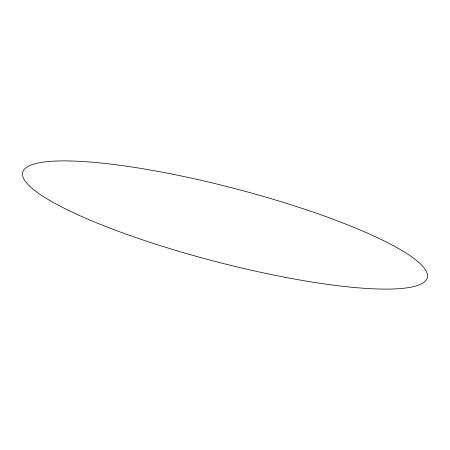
<?xml version="1.0" encoding="UTF-8"?>
<svg xmlns="http://www.w3.org/2000/svg" width="450" height="450" viewBox="0 0 450 450"><rect width="100%" height="100%" fill="white"/><g stroke="black" fill="none" stroke-linecap="round" stroke-linejoin="round"><path stroke-width="0.67" d="M109.884 228.099A209.036 37.733 14.6 0 0 426.848 278.904A209.036 37.733 14.6 0 0 138.268 167.996A209.036 37.733 14.6 0 0 109.884 228.099"/></g></svg>
